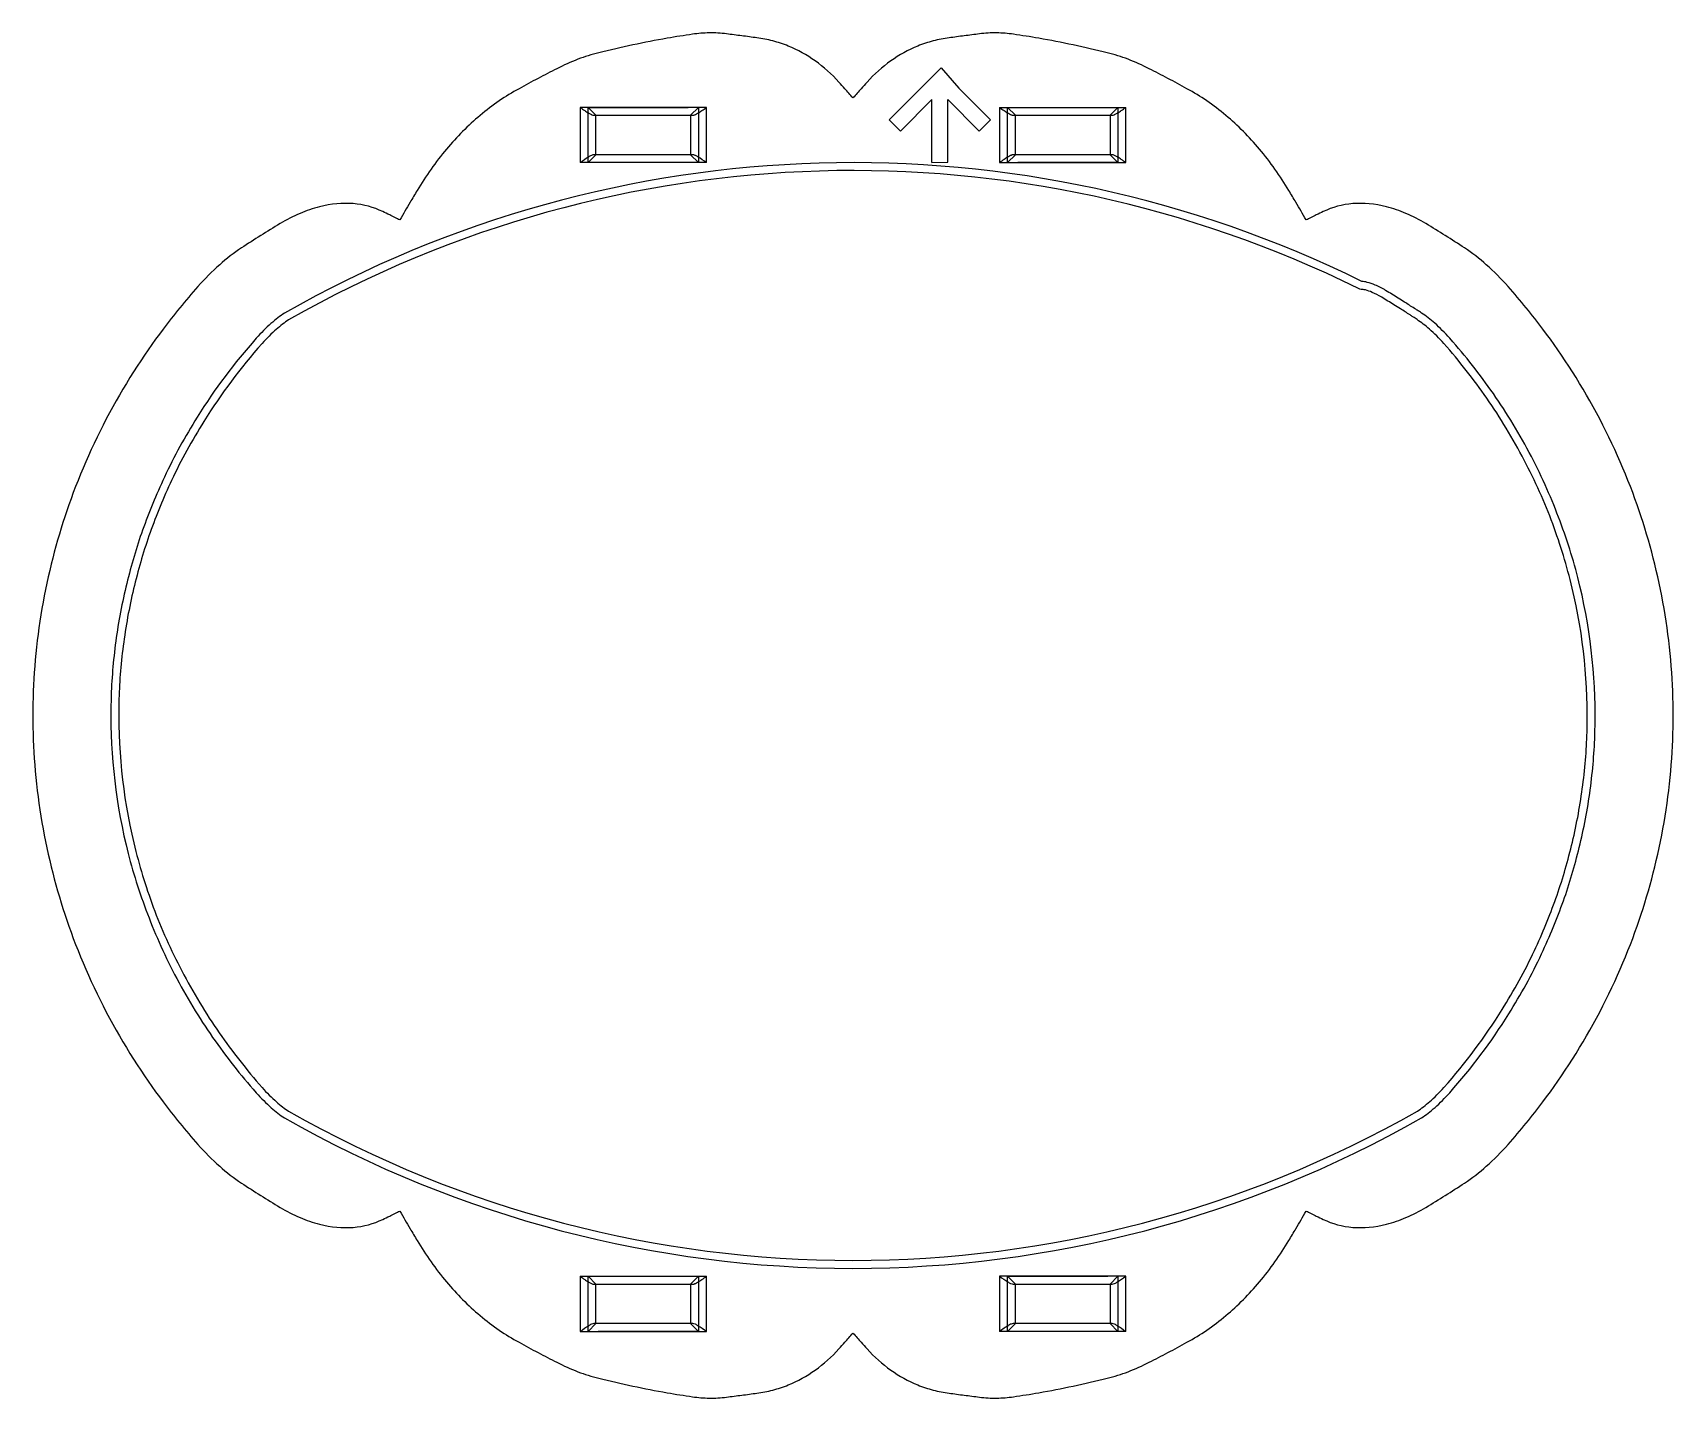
# Model space of a CAD drawing. Header units: millimetres. Extents: x 73 to 177, y -83 to 3.
import ezdxf

# ---------------------------------------------------------------- set-up
doc = ezdxf.new("R2010")
doc.units = ezdxf.units.MM
doc.linetypes.add('HIDDEN', pattern=[9.525, 6.35, -3.175])
doc.layers.get('0').update_dxf_attribs({"color": 253, "lineweight": 70, "true_color": 0x8faf8f})
doc.layers.add('Hidden', color=38, linetype='HIDDEN', lineweight=70, true_color=0x482605)

msp = doc.modelspace()

# ---------------------------------------------------------------- linework, layer by layer
at = {"color": 38, "lineweight": -3, "true_color": 0x482605}
for p, q in [((127.29, -2.29), (130.59, 1)), ((130.59, 1), (131.71, -0.29)), ((130, -1), (128, -3)), ((130, -5), (130, -1)), ((131, -1), (133, -3)), ((131, -4.97), (131, -1)), ((131.71, -0.29), (133.71, -2.29)), ((115.72, -1.5), (107.72, -1.5)), ((107.72, -1.5), (107.72, -5)), ((108.59, -2), (114.86, -2)), ((108.72, -4.5), (108.72, -2)), ((114.72, -2), (114.72, -4.5)), ((115.72, -5), (115.72, -1.5)), ((134.28, -1.5), (142.28, -1.5)), ((134.28, -1.5), (134.28, -5)), ((135.14, -2), (141.41, -2)), ((135.28, -4.5), (135.28, -2)), ((141.28, -2), (141.28, -4.5)), ((142.28, -5), (142.28, -1.5)), ((127.29, -2.29), (128, -3)), ((133, -3), (133.71, -2.29)), ((115.72, -5), (107.72, -5)), ((114.86, -4.5), (108.59, -4.5)), ((130, -5), (131, -4.97)), ((134.28, -5), (142.28, -5)), ((141.41, -4.5), (135.14, -4.5)), ((157.09, -13.01), (157.01, -12.97)), ((157.19, -13.02), (157.09, -13.01)), ((107.72, -75.5), (115.72, -75.5)), ((107.72, -75.5), (107.72, -79)), ((115.72, -79), (115.72, -75.5)), ((142.28, -75.5), (134.28, -75.5)), ((134.28, -75.5), (134.28, -79)), ((142.28, -79), (142.28, -75.5)), ((108.59, -76), (114.86, -76)), ((108.72, -78.5), (108.72, -76)), ((114.72, -76), (114.72, -78.5)), ((135.14, -76), (141.41, -76)), ((135.28, -78.5), (135.28, -76)), ((141.28, -76), (141.28, -78.5)), ((114.86, -78.5), (108.59, -78.5)), ((141.41, -78.5), (135.14, -78.5)), ((107.72, -79), (115.72, -79)), ((142.28, -79), (134.28, -79))]:
    msp.add_line(p, q, dxfattribs=at)
for centre, radius, start, end in [((125, -77.82), 72.82, 63.731, 119.629), ((125, -77.82), 72.32, 63.731, 119.6153), ((125, -2.18), 72.32, 240.3847, 299.6153), ((125, -2.18), 72.82, 240.371, 299.629)]:
    msp.add_arc(centre, radius, start, end, dxfattribs=at)
for points, knots in [([(114.84, 3.13), (114.3, 3.05), (113.77, 2.97), (111.78, 2.62), (110.32, 2.31), (108.9, 1.96)], [0.009647133, 0.009647133, 0.009647133, 0.009647133, 0.011132677, 0.011132677, 0.015211279, 0.015211279, 0.015211279, 0.015211279]), ([(116.99, 3.15), (116.63, 3.2), (116.27, 3.22), (115.55, 3.21), (115.19, 3.18), (114.84, 3.13)], [-0.002157646, -0.002157646, -0.002157646, -0.002157646, -0.001079405, -0.001079405, 0, 0, 0, 0]), ([(118.92, 2.9), (118.6, 2.94), (118.28, 2.99), (117.63, 3.07), (117.31, 3.11), (116.99, 3.15)], [-0.00196119, -0.00196119, -0.00196119, -0.00196119, -0.000981137, -0.000981137, -0.000007094, -0.000007094, -0.000007094, -0.000007094]), ([(133.01, 3.15), (132.69, 3.11), (132.37, 3.07), (131.72, 2.99), (131.4, 2.94), (131.08, 2.9)], [-0.001955404, -0.001955404, -0.001955404, -0.001955404, -0.000981359, -0.000981359, -0.000001308, -0.000001308, -0.000001308, -0.000001308]), ([(135.16, 3.13), (134.81, 3.18), (134.45, 3.21), (133.73, 3.22), (133.37, 3.2), (133.01, 3.15)], [-0.002157642, -0.002157642, -0.002157642, -0.002157642, -0.001078237, -0.001078237, 0, 0, 0, 0]), ([(141.1, 1.96), (139.68, 2.31), (138.22, 2.62), (136.23, 2.97), (135.7, 3.05), (135.16, 3.13)], [0.270356273, 0.270356273, 0.270356273, 0.270356273, 0.274434875, 0.274434875, 0.275920419, 0.275920419, 0.275920419, 0.275920419]), ([(120.9, 2.38), (120.58, 2.51), (120.25, 2.62), (119.59, 2.79), (119.26, 2.86), (118.92, 2.9)], [-0.002044307, -0.002044307, -0.002044307, -0.002044307, -0.001017915, -0.001017915, 0, 0, 0, 0]), ([(124.11, 0.1), (123.66, 0.6), (123.15, 1.05), (122.07, 1.82), (121.5, 2.14), (120.9, 2.38)], [-0.003980538, -0.003980538, -0.003980538, -0.003980538, -0.001958214, -0.001958214, 0, 0, 0, 0]), ([(129.1, 2.38), (128.5, 2.14), (127.93, 1.82), (126.85, 1.05), (126.34, 0.6), (125.89, 0.1)], [-0.003983934, -0.003983934, -0.003983934, -0.003983934, -0.002023589, -0.002023589, 0, 0, 0, 0]), ([(131.08, 2.9), (130.74, 2.86), (130.41, 2.79), (129.75, 2.62), (129.42, 2.51), (129.1, 2.38)], [-0.002044447, -0.002044447, -0.002044447, -0.002044447, -0.001026453, -0.001026453, 0, 0, 0, 0]), ([(108.9, 1.96), (108.45, 1.85), (108.01, 1.71), (107.12, 1.37), (106.68, 1.17), (106.25, 0.95)], [-0.002844853, -0.002844853, -0.002844853, -0.002844853, -0.00145614, -0.00145614, 0, 0, 0, 0]), ([(143.75, 0.95), (143.32, 1.17), (142.88, 1.37), (141.99, 1.71), (141.55, 1.85), (141.1, 1.96)], [-0.002843863, -0.002843863, -0.002843863, -0.002843863, -0.001387594, -0.001387594, 0, 0, 0, 0]), ([(106.25, 0.95), (105.85, 0.75), (105.45, 0.54), (104.65, 0.12), (104.25, -0.1), (103.85, -0.32)], [-0.002718576, -0.002718576, -0.002718576, -0.002718576, -0.001371468, -0.001371468, -0.00000214, -0.00000214, -0.00000214, -0.00000214]), ([(125, -0.9), (124.83, -0.7), (124.65, -0.51), (124.36, -0.18), (124.23, -0.04), (124.11, 0.1)], [-0.001553942, -0.001553942, -0.001553942, -0.001553942, -0.000776027, -0.000776027, -0.000217337, -0.000217337, -0.000217337, -0.000217337]), ([(125.89, 0.1), (125.77, -0.04), (125.64, -0.18), (125.35, -0.51), (125.17, -0.7), (125, -0.9)], [-0.001336608, -0.001336608, -0.001336608, -0.001336608, -0.000777903, -0.000777903, 0, 0, 0, 0]), ([(146.15, -0.32), (145.75, -0.1), (145.35, 0.12), (144.55, 0.54), (144.15, 0.75), (143.75, 0.95)], [-0.002728198, -0.002728198, -0.002728198, -0.002728198, -0.001358298, -0.001358298, -0.000011756, -0.000011756, -0.000011756, -0.000011756]), ([(103.85, -0.32), (103.42, -0.55), (103, -0.81), (102.18, -1.37), (101.78, -1.68), (101.39, -2.01)], [-0.00298586, -0.00298586, -0.00298586, -0.00298586, -0.001526382, -0.001526382, 0, 0, 0, 0]), ([(148.61, -2.01), (148.22, -1.68), (147.82, -1.37), (147, -0.81), (146.58, -0.55), (146.15, -0.32)], [-0.002985071, -0.002985071, -0.002985071, -0.002985071, -0.001458313, -0.001458313, 0, 0, 0, 0]), ([(101.39, -2.01), (100.62, -2.65), (99.91, -3.37), (98.57, -4.96), (97.95, -5.84), (97.4, -6.76)], [-0.006240434, -0.006240434, -0.006240434, -0.006240434, -0.00322103, -0.00322103, 0, 0, 0, 0]), ([(107.72, -1.5), (107.73, -1.5), (107.73, -1.5), (107.82, -1.57), (107.92, -1.64), (108.09, -1.76), (108.17, -1.81), (108.24, -1.85)], [0, 0, 0, 0, 0.0000072618, 0.0000072618, 0.0003361623, 0.0003361623, 0.0006163962, 0.0006163962, 0.0006163962, 0.0006163962]), ([(108.24, -1.85), (108.26, -1.86), (108.27, -1.87), (108.33, -1.9), (108.38, -1.93), (108.43, -1.96)], [0.0006163962, 0.0006163962, 0.0006163962, 0.0006163962, 0.0006650627, 0.0006650627, 0.0008642652, 0.0008642652, 0.0008642652, 0.0008642652]), ([(108.43, -1.96), (108.44, -1.96), (108.44, -1.96), (108.5, -1.99), (108.55, -2), (108.59, -2)], [0.0008642652, 0.0008642652, 0.0008642652, 0.0008642652, 0.0008917661, 0.0008917661, 0.0011184694, 0.0011184694, 0.0011184694, 0.0011184694]), ([(114.86, -2), (114.89, -2), (114.94, -1.99), (115, -1.96), (115.01, -1.96), (115.02, -1.96)], [0.0026724249, 0.0026724249, 0.0026724249, 0.0026724249, 0.0028991283, 0.0028991283, 0.0029266291, 0.0029266291, 0.0029266291, 0.0029266291]), ([(115.02, -1.96), (115.06, -1.93), (115.12, -1.9), (115.18, -1.87), (115.19, -1.86), (115.2, -1.85)], [0.0029266291, 0.0029266291, 0.0029266291, 0.0029266291, 0.0031258316, 0.0031258316, 0.0031744982, 0.0031744982, 0.0031744982, 0.0031744982]), ([(115.2, -1.85), (115.27, -1.81), (115.35, -1.76), (115.53, -1.64), (115.63, -1.57), (115.72, -1.5), (115.72, -1.5), (115.72, -1.5)], [0.0031744982, 0.0031744982, 0.0031744982, 0.0031744982, 0.0034547321, 0.0034547321, 0.0037836325, 0.0037836325, 0.0037908943, 0.0037908943, 0.0037908943, 0.0037908943]), ([(134.28, -1.5), (134.28, -1.5), (134.28, -1.5), (134.37, -1.57), (134.47, -1.64), (134.65, -1.76), (134.73, -1.81), (134.8, -1.85)], [0, 0, 0, 0, 0.0000072618, 0.0000072618, 0.0003361623, 0.0003361623, 0.0006163962, 0.0006163962, 0.0006163962, 0.0006163962]), ([(134.8, -1.85), (134.81, -1.86), (134.82, -1.87), (134.88, -1.9), (134.94, -1.93), (134.98, -1.96)], [0.0006163962, 0.0006163962, 0.0006163962, 0.0006163962, 0.0006650627, 0.0006650627, 0.0008642652, 0.0008642652, 0.0008642652, 0.0008642652]), ([(134.98, -1.96), (134.99, -1.96), (135, -1.96), (135.06, -1.99), (135.11, -2), (135.14, -2)], [0.0008642652, 0.0008642652, 0.0008642652, 0.0008642652, 0.0008917661, 0.0008917661, 0.0011184694, 0.0011184694, 0.0011184694, 0.0011184694]), ([(141.41, -2), (141.45, -2), (141.5, -1.99), (141.56, -1.96), (141.56, -1.96), (141.57, -1.96)], [0.0026724249, 0.0026724249, 0.0026724249, 0.0026724249, 0.0028991283, 0.0028991283, 0.0029266291, 0.0029266291, 0.0029266291, 0.0029266291]), ([(141.57, -1.96), (141.62, -1.93), (141.67, -1.9), (141.73, -1.87), (141.74, -1.86), (141.76, -1.85)], [0.0029266291, 0.0029266291, 0.0029266291, 0.0029266291, 0.0031258316, 0.0031258316, 0.0031744982, 0.0031744982, 0.0031744982, 0.0031744982]), ([(141.76, -1.85), (141.83, -1.81), (141.91, -1.76), (142.08, -1.64), (142.18, -1.57), (142.27, -1.5), (142.27, -1.5), (142.28, -1.5)], [0.0031744982, 0.0031744982, 0.0031744982, 0.0031744982, 0.0034547321, 0.0034547321, 0.0037836325, 0.0037836325, 0.0037908943, 0.0037908943, 0.0037908943, 0.0037908943]), ([(152.6, -6.76), (152.05, -5.84), (151.43, -4.96), (150.09, -3.37), (149.38, -2.65), (148.61, -2.01)], [-0.006232948, -0.006232948, -0.006232948, -0.006232948, -0.003004276, -0.003004276, 0, 0, 0, 0]), ([(108.24, -4.65), (108.09, -4.74), (107.9, -4.88), (107.73, -5), (107.73, -5), (107.72, -5)], [0.0031736222, 0.0031736222, 0.0031736222, 0.0031736222, 0.0037836325, 0.0037836325, 0.0037908943, 0.0037908943, 0.0037908943, 0.0037908943]), ([(108.59, -4.5), (108.55, -4.5), (108.49, -4.52), (108.43, -4.54), (108.43, -4.54), (108.43, -4.54)], [0.0026720018, 0.0026720018, 0.0026720018, 0.0026720018, 0.002922812, 0.002922812, 0.0029277459, 0.0029277459, 0.0029277459, 0.0029277459]), ([(115.02, -4.54), (115.01, -4.54), (115.01, -4.54), (114.95, -4.52), (114.9, -4.5), (114.86, -4.5)], [0.0008631484, 0.0008631484, 0.0008631484, 0.0008631484, 0.0008680824, 0.0008680824, 0.0011188926, 0.0011188926, 0.0011188926, 0.0011188926]), ([(115.72, -5), (115.72, -5), (115.72, -5), (115.55, -4.88), (115.36, -4.74), (115.2, -4.65)], [0, 0, 0, 0, 0.0000072618, 0.0000072618, 0.0006172722, 0.0006172722, 0.0006172722, 0.0006172722]), ([(134.8, -4.65), (134.73, -4.69), (134.65, -4.74), (134.47, -4.86), (134.37, -4.93), (134.28, -5), (134.28, -5), (134.28, -5)], [0.003174075, 0.003174075, 0.003174075, 0.003174075, 0.0034543089, 0.0034543089, 0.0037832094, 0.0037832094, 0.0037904712, 0.0037904712, 0.0037904712, 0.0037904712]), ([(134.98, -4.54), (134.94, -4.57), (134.88, -4.6), (134.82, -4.63), (134.81, -4.64), (134.8, -4.65)], [0.002926206, 0.002926206, 0.002926206, 0.002926206, 0.0031254085, 0.0031254085, 0.003174075, 0.003174075, 0.003174075, 0.003174075]), ([(135.14, -4.5), (135.11, -4.5), (135.06, -4.51), (135, -4.54), (134.99, -4.54), (134.98, -4.54)], [0.0026720018, 0.0026720018, 0.0026720018, 0.0026720018, 0.0028987051, 0.0028987051, 0.002926206, 0.002926206, 0.002926206, 0.002926206]), ([(141.57, -4.54), (141.56, -4.54), (141.56, -4.54), (141.5, -4.51), (141.45, -4.5), (141.41, -4.5)], [0.0008642652, 0.0008642652, 0.0008642652, 0.0008642652, 0.0008917661, 0.0008917661, 0.0011184694, 0.0011184694, 0.0011184694, 0.0011184694]), ([(141.76, -4.65), (141.74, -4.64), (141.73, -4.63), (141.67, -4.6), (141.62, -4.57), (141.57, -4.54)], [0.0006163962, 0.0006163962, 0.0006163962, 0.0006163962, 0.0006650627, 0.0006650627, 0.0008642652, 0.0008642652, 0.0008642652, 0.0008642652]), ([(142.28, -5), (142.27, -5), (142.27, -5), (142.18, -4.93), (142.08, -4.86), (141.91, -4.74), (141.83, -4.69), (141.76, -4.65)], [0, 0, 0, 0, 0.0000072618, 0.0000072618, 0.0003361623, 0.0003361623, 0.0006163962, 0.0006163962, 0.0006163962, 0.0006163962]), ([(97.4, -6.76), (97.25, -7.01), (97.1, -7.26), (96.73, -7.88), (96.52, -8.25), (96.31, -8.63)], [-0.002160483, -0.002160483, -0.002160483, -0.002160483, -0.00128745, -0.00128745, 0, 0, 0, 0]), ([(153.69, -8.63), (153.48, -8.25), (153.27, -7.88), (152.9, -7.26), (152.75, -7.01), (152.6, -6.76)], [-0.0025456, -0.0025456, -0.0025456, -0.0025456, -0.001257651, -0.001257651, -0.000385119, -0.000385119, -0.000385119, -0.000385119]), ([(91.22, -7.79), (90.8, -7.9), (90.38, -8.04), (89.55, -8.4), (89.13, -8.61), (88.72, -8.86)], [-0.00272223, -0.00272223, -0.00272223, -0.00272223, -0.001420128, -0.001420128, 0, 0, 0, 0]), ([(95.22, -8.1), (94.64, -7.82), (94.01, -7.65), (92.67, -7.54), (91.95, -7.61), (91.22, -7.79)], [-0.004507545, -0.004507545, -0.004507545, -0.004507545, -0.002275001, -0.002275001, 0, 0, 0, 0]), ([(96.31, -8.63), (96.09, -8.52), (95.88, -8.42), (95.51, -8.24), (95.36, -8.17), (95.22, -8.1)], [-0.001435152, -0.001435152, -0.001435152, -0.001435152, -0.000717575, -0.000717575, -0.000223824, -0.000223824, -0.000223824, -0.000223824]), ([(154.78, -8.1), (154.64, -8.17), (154.49, -8.24), (154.12, -8.42), (153.91, -8.52), (153.69, -8.63)], [-0.001211329, -0.001211329, -0.001211329, -0.001211329, -0.000717589, -0.000717589, 0, 0, 0, 0]), ([(158.78, -7.79), (158.05, -7.61), (157.33, -7.54), (155.99, -7.65), (155.36, -7.82), (154.78, -8.1)], [-0.003891833, -0.003891833, -0.003891833, -0.003891833, -0.001926827, -0.001926827, 0, 0, 0, 0]), ([(161.28, -8.86), (160.87, -8.61), (160.45, -8.4), (159.62, -8.04), (159.2, -7.9), (158.78, -7.79)], [-0.002720225, -0.002720225, -0.002720225, -0.002720225, -0.001300675, -0.001300675, 0, 0, 0, 0]), ([(88.72, -8.86), (88.31, -9.11), (87.9, -9.36), (87.08, -9.87), (86.68, -10.14), (86.27, -10.4)], [-0.002916157, -0.002916157, -0.002916157, -0.002916157, -0.001470346, -0.001470346, -0.000018577, -0.000018577, -0.000018577, -0.000018577]), ([(163.73, -10.4), (163.32, -10.14), (162.92, -9.87), (162.1, -9.36), (161.69, -9.11), (161.28, -8.86)], [-0.002900276, -0.002900276, -0.002900276, -0.002900276, -0.001447749, -0.001447749, -0.000002686, -0.000002686, -0.000002686, -0.000002686]), ([(86.27, -10.4), (85.79, -10.72), (85.33, -11.08), (84.41, -11.89), (83.95, -12.36), (83.52, -12.84)], [-0.003686587, -0.003686587, -0.003686587, -0.003686587, -0.001946154, -0.001946154, 0, 0, 0, 0]), ([(166.48, -12.84), (166.05, -12.36), (165.59, -11.89), (164.67, -11.08), (164.21, -10.72), (163.73, -10.4)], [-0.003683194, -0.003683194, -0.003683194, -0.003683194, -0.001736783, -0.001736783, 0, 0, 0, 0]), ([(83.52, -12.84), (82.72, -13.73), (81.99, -14.64), (80.04, -17.23), (78.79, -19.18), (76.64, -23.27), (75.75, -25.41), (74.46, -29.33), (73.92, -31.46), (73.22, -35.8), (73.06, -37.99), (73.06, -42.01), (73.22, -44.2), (73.92, -48.54), (74.46, -50.67), (75.75, -54.59), (76.64, -56.73), (78.79, -60.82), (80.04, -62.77), (81.99, -65.36), (82.72, -66.27), (83.52, -67.16)], [0.04330745, 0.04330745, 0.04330745, 0.04330745, 0.04666824, 0.04666824, 0.05301013, 0.05301013, 0.05935202, 0.05935202, 0.06537195, 0.06537195, 0.07139189, 0.07139189, 0.07741182, 0.07741182, 0.08343176, 0.08343176, 0.08977365, 0.08977365, 0.09611553, 0.09611553, 0.09947633, 0.09947633, 0.09947633, 0.09947633]), ([(158.48, -13.52), (158.27, -13.39), (157.88, -13.2), (157.59, -13.1), (157.45, -13.06)], [-0.002720225, -0.002720225, -0.002720225, -0.002720225, -0.001299123, -0.000051319, -0.000051319, -0.000051319, -0.000051319]), ([(158.73, -13.09), (158.51, -12.95), (158.28, -12.84), (157.89, -12.67), (157.72, -12.62), (157.57, -12.58)], [-0.002720225, -0.002720225, -0.002720225, -0.002720225, -0.001299123, -0.001299123, -0.000038456, -0.000038456, -0.000038456, -0.000038456]), ([(161, -14.52), (160.91, -14.46), (160.82, -14.4), (160.67, -14.3), (160.61, -14.27), (160.34, -14.09), (160.13, -13.96), (159.79, -13.74), (159.66, -13.66), (159.39, -13.49), (159.26, -13.41), (159, -13.25), (158.87, -13.17), (158.73, -13.09)], [-0.002900278, -0.002900278, -0.002900278, -0.002900278, -0.002548926, -0.002548926, -0.002316836, -0.002316836, -0.00151305, -0.00151305, -0.000997384, -0.000997384, -0.000507999, -0.000507999, -0.000002686, -0.000002686, -0.000002686, -0.000002686]), ([(166.48, -67.16), (167.28, -66.27), (168.01, -65.36), (169.96, -62.77), (171.21, -60.82), (173.36, -56.73), (174.25, -54.59), (175.54, -50.67), (176.08, -48.54), (176.78, -44.2), (176.94, -42.01), (176.94, -37.99), (176.78, -35.8), (176.08, -31.46), (175.54, -29.33), (174.25, -25.41), (173.36, -23.27), (171.21, -19.18), (169.96, -17.23), (168.01, -14.64), (167.28, -13.73), (166.48, -12.84)], [0.18609123, 0.18609123, 0.18609123, 0.18609123, 0.18945202, 0.18945202, 0.19579391, 0.19579391, 0.20213579, 0.20213579, 0.20815573, 0.20815573, 0.21417566, 0.21417566, 0.2201956, 0.2201956, 0.22621554, 0.22621554, 0.23255742, 0.23255742, 0.23889931, 0.23889931, 0.2422601, 0.2422601, 0.2422601, 0.2422601]), ([(89, -14.52), (88.72, -14.71), (88.43, -14.93), (87.83, -15.46), (87.52, -15.77), (87.21, -16.12)], [-0.003686579, -0.003686579, -0.003686579, -0.003686579, -0.001933052, -0.001933052, 0, 0, 0, 0]), ([(160.72, -14.94), (160.64, -14.88), (160.55, -14.82), (160.4, -14.72), (160.34, -14.68), (160.07, -14.51), (159.87, -14.38), (159.53, -14.16), (159.39, -14.08), (159.13, -13.92), (159, -13.84), (158.74, -13.68), (158.61, -13.6), (158.48, -13.52)], [-0.002900278, -0.002900278, -0.002900278, -0.002900278, -0.002548926, -0.002548926, -0.002316836, -0.002316836, -0.00151305, -0.00151305, -0.000997384, -0.000997384, -0.000507999, -0.000507999, -0.000002686, -0.000002686, -0.000002686, -0.000002686]), ([(162.79, -16.12), (162.48, -15.77), (162.16, -15.45), (161.56, -14.92), (161.27, -14.7), (161, -14.52)], [-0.003683199, -0.003683199, -0.003683199, -0.003683199, -0.001729134, -0.001729134, 0, 0, 0, 0]), ([(89.26, -14.95), (89.01, -15.12), (88.74, -15.32), (88.18, -15.82), (87.88, -16.12), (87.58, -16.45)], [-0.00365485, -0.00365485, -0.00365485, -0.00365485, -0.001933052, -0.001933052, 0, 0, 0, 0]), ([(162.42, -16.45), (162.12, -16.12), (161.81, -15.81), (161.24, -15.31), (160.98, -15.11), (160.72, -14.94)], [-0.003683199, -0.003683199, -0.003683199, -0.003683199, -0.001729134, -0.001729134, 0, 0, 0, 0]), ([(87.21, -16.12), (85.79, -17.72), (84.61, -19.29), (82.71, -22.32), (82.01, -23.6), (80.87, -26.03), (80.41, -27.15), (79.62, -29.37), (79.3, -30.47), (78.72, -32.83), (78.48, -34.06), (78.15, -36.53), (78.05, -37.76), (77.92, -41.95), (78.24, -45.13), (79.31, -49.64), (79.72, -50.95), (80.73, -53.66), (81.34, -55.05), (82.77, -57.79), (83.59, -59.14), (85.31, -61.61), (86.19, -62.73), (87.21, -63.88)], [-0.2422601, -0.2422601, -0.2422601, -0.2422601, -0.23544926, -0.23544926, -0.23095027, -0.23095027, -0.22705499, -0.22705499, -0.2231597, -0.2231597, -0.21926442, -0.21926442, -0.21536913, -0.21536913, -0.20537312, -0.20537312, -0.20062983, -0.20062983, -0.19588654, -0.19588654, -0.19098888, -0.19098888, -0.18609123, -0.18609123, -0.18609123, -0.18609123]), ([(87.58, -16.45), (86.18, -18.03), (85.02, -19.59), (83.15, -22.57), (82.45, -23.84), (81.33, -26.22), (80.88, -27.33), (80.1, -29.52), (79.78, -30.61), (79.21, -32.93), (78.98, -34.15), (78.65, -36.58), (78.55, -37.79), (78.43, -41.92), (78.73, -45.06), (79.8, -49.5), (80.19, -50.79), (81.19, -53.47), (81.8, -54.84), (83.21, -57.54), (84.02, -58.87), (85.71, -61.3), (86.58, -62.41), (87.58, -63.55)], [-0.2422601, -0.2422601, -0.2422601, -0.2422601, -0.23544926, -0.23544926, -0.23095027, -0.23095027, -0.22705499, -0.22705499, -0.2231597, -0.2231597, -0.21926442, -0.21926442, -0.21536913, -0.21536913, -0.20537312, -0.20537312, -0.20062983, -0.20062983, -0.19588654, -0.19588654, -0.19098888, -0.19098888, -0.18609123, -0.18609123, -0.18609123, -0.18609123]), ([(162.42, -63.55), (163.82, -61.97), (164.98, -60.41), (166.85, -57.43), (167.55, -56.16), (168.67, -53.78), (169.12, -52.67), (169.9, -50.48), (170.22, -49.39), (170.79, -47.07), (171.02, -45.85), (171.35, -43.42), (171.45, -42.21), (171.57, -38.08), (171.27, -34.94), (170.2, -30.5), (169.81, -29.21), (168.81, -26.53), (168.2, -25.16), (166.79, -22.46), (165.98, -21.13), (164.29, -18.7), (163.42, -17.59), (162.42, -16.45)], [-0.09947633, -0.09947633, -0.09947633, -0.09947633, -0.09266548, -0.09266548, -0.0881665, -0.0881665, -0.08427121, -0.08427121, -0.08037593, -0.08037593, -0.07648064, -0.07648064, -0.07258536, -0.07258536, -0.06258935, -0.06258935, -0.05784606, -0.05784606, -0.05310277, -0.05310277, -0.04820511, -0.04820511, -0.04330745, -0.04330745, -0.04330745, -0.04330745]), ([(162.79, -63.88), (164.21, -62.28), (165.39, -60.71), (167.29, -57.68), (167.99, -56.4), (169.13, -53.97), (169.59, -52.85), (170.38, -50.63), (170.7, -49.53), (171.28, -47.17), (171.52, -45.94), (171.85, -43.47), (171.95, -42.24), (172.08, -38.05), (171.76, -34.87), (170.69, -30.36), (170.28, -29.05), (169.27, -26.34), (168.66, -24.95), (167.23, -22.21), (166.41, -20.86), (164.69, -18.39), (163.81, -17.27), (162.79, -16.12)], [-0.09947633, -0.09947633, -0.09947633, -0.09947633, -0.09266548, -0.09266548, -0.0881665, -0.0881665, -0.08427121, -0.08427121, -0.08037593, -0.08037593, -0.07648064, -0.07648064, -0.07258536, -0.07258536, -0.06258935, -0.06258935, -0.05784606, -0.05784606, -0.05310277, -0.05310277, -0.04820511, -0.04820511, -0.04330745, -0.04330745, -0.04330745, -0.04330745]), ([(87.21, -63.88), (87.52, -64.23), (87.84, -64.55), (88.44, -65.08), (88.73, -65.3), (89, -65.48)], [-0.003683202, -0.003683202, -0.003683202, -0.003683202, -0.001724645, -0.001724645, 0, 0, 0, 0]), ([(87.58, -63.55), (87.88, -63.89), (88.19, -64.19), (88.75, -64.69), (89.01, -64.89), (89.26, -65.05)], [-0.003683202, -0.003683202, -0.003683202, -0.003683202, -0.001724645, -0.001724645, -0.000031699, -0.000031699, -0.000031699, -0.000031699]), ([(160.74, -65.05), (160.99, -64.88), (161.26, -64.68), (161.82, -64.18), (162.12, -63.88), (162.42, -63.55)], [-0.003654842, -0.003654842, -0.003654842, -0.003654842, -0.001925378, -0.001925378, 0, 0, 0, 0]), ([(161, -65.48), (161.28, -65.29), (161.57, -65.07), (162.17, -64.54), (162.48, -64.22), (162.79, -63.88)], [-0.003686574, -0.003686574, -0.003686574, -0.003686574, -0.001925378, -0.001925378, 0, 0, 0, 0]), ([(83.52, -67.16), (83.95, -67.64), (84.41, -68.11), (85.33, -68.92), (85.79, -69.28), (86.27, -69.6)], [-0.003683194, -0.003683194, -0.003683194, -0.003683194, -0.001736783, -0.001736783, 0, 0, 0, 0]), ([(163.73, -69.6), (164.21, -69.28), (164.67, -68.92), (165.59, -68.11), (166.05, -67.64), (166.48, -67.16)], [-0.003686587, -0.003686587, -0.003686587, -0.003686587, -0.001946154, -0.001946154, 0, 0, 0, 0]), ([(86.27, -69.6), (86.68, -69.86), (87.08, -70.13), (87.9, -70.64), (88.31, -70.89), (88.72, -71.14)], [-0.002900276, -0.002900276, -0.002900276, -0.002900276, -0.001447749, -0.001447749, -0.000002686, -0.000002686, -0.000002686, -0.000002686]), ([(161.28, -71.14), (161.69, -70.89), (162.1, -70.64), (162.92, -70.13), (163.32, -69.86), (163.73, -69.6)], [-0.002916157, -0.002916157, -0.002916157, -0.002916157, -0.001470346, -0.001470346, -0.000018577, -0.000018577, -0.000018577, -0.000018577]), ([(88.72, -71.14), (89.13, -71.39), (89.55, -71.6), (90.38, -71.96), (90.8, -72.1), (91.22, -72.21)], [-0.002720225, -0.002720225, -0.002720225, -0.002720225, -0.001300675, -0.001300675, 0, 0, 0, 0]), ([(95.22, -71.9), (95.36, -71.83), (95.51, -71.76), (95.88, -71.58), (96.09, -71.48), (96.31, -71.37)], [-0.001211329, -0.001211329, -0.001211329, -0.001211329, -0.000717578, -0.000717578, 0, 0, 0, 0]), ([(96.31, -71.37), (96.52, -71.75), (96.73, -72.12), (97.1, -72.74), (97.25, -72.99), (97.4, -73.24)], [-0.002545638, -0.002545638, -0.002545638, -0.002545638, -0.00125767, -0.00125767, -0.000385158, -0.000385158, -0.000385158, -0.000385158]), ([(152.6, -73.24), (152.75, -72.99), (152.9, -72.74), (153.27, -72.12), (153.48, -71.75), (153.69, -71.37)], [-0.002160483, -0.002160483, -0.002160483, -0.002160483, -0.00128743, -0.00128743, 0, 0, 0, 0]), ([(153.69, -71.37), (153.91, -71.48), (154.12, -71.58), (154.49, -71.76), (154.64, -71.83), (154.78, -71.9)], [-0.001435175, -0.001435175, -0.001435175, -0.001435175, -0.000717586, -0.000717586, -0.000223846, -0.000223846, -0.000223846, -0.000223846]), ([(158.78, -72.21), (159.2, -72.1), (159.62, -71.96), (160.45, -71.6), (160.87, -71.39), (161.28, -71.14)], [-0.00272223, -0.00272223, -0.00272223, -0.00272223, -0.001420128, -0.001420128, 0, 0, 0, 0]), ([(91.22, -72.21), (91.95, -72.39), (92.67, -72.46), (94.01, -72.35), (94.64, -72.18), (95.22, -71.9)], [-0.003891828, -0.003891828, -0.003891828, -0.003891828, -0.001926827, -0.001926827, 0, 0, 0, 0]), ([(154.78, -71.9), (155.36, -72.18), (155.99, -72.35), (157.33, -72.46), (158.05, -72.39), (158.78, -72.21)], [-0.004507676, -0.004507676, -0.004507676, -0.004507676, -0.002275045, -0.002275045, 0, 0, 0, 0]), ([(97.4, -73.24), (97.95, -74.16), (98.57, -75.04), (99.91, -76.63), (100.62, -77.35), (101.39, -77.99)], [-0.006232948, -0.006232948, -0.006232948, -0.006232948, -0.003004276, -0.003004276, 0, 0, 0, 0]), ([(148.61, -77.99), (149.38, -77.35), (150.09, -76.63), (151.43, -75.04), (152.05, -74.16), (152.6, -73.24)], [-0.006240434, -0.006240434, -0.006240434, -0.006240434, -0.00322103, -0.00322103, 0, 0, 0, 0]), ([(107.72, -75.5), (107.73, -75.5), (107.73, -75.5), (107.82, -75.57), (107.92, -75.64), (108.09, -75.76), (108.17, -75.81), (108.24, -75.85)], [0, 0, 0, 0, 0.0000072618, 0.0000072618, 0.0003361623, 0.0003361623, 0.0006163962, 0.0006163962, 0.0006163962, 0.0006163962]), ([(115.2, -75.85), (115.27, -75.81), (115.35, -75.76), (115.53, -75.64), (115.63, -75.57), (115.72, -75.5), (115.72, -75.5), (115.72, -75.5)], [0.0031744982, 0.0031744982, 0.0031744982, 0.0031744982, 0.0034547321, 0.0034547321, 0.0037836325, 0.0037836325, 0.0037908943, 0.0037908943, 0.0037908943, 0.0037908943]), ([(134.28, -75.5), (134.28, -75.5), (134.28, -75.5), (134.45, -75.62), (134.64, -75.76), (134.8, -75.85)], [0, 0, 0, 0, 0.0000072618, 0.0000072618, 0.0006172722, 0.0006172722, 0.0006172722, 0.0006172722]), ([(141.76, -75.85), (141.91, -75.76), (142.1, -75.62), (142.27, -75.5), (142.27, -75.5), (142.28, -75.5)], [0.0031736222, 0.0031736222, 0.0031736222, 0.0031736222, 0.0037836325, 0.0037836325, 0.0037908943, 0.0037908943, 0.0037908943, 0.0037908943]), ([(108.24, -75.85), (108.26, -75.86), (108.27, -75.87), (108.33, -75.9), (108.38, -75.93), (108.43, -75.96)], [0.0006163962, 0.0006163962, 0.0006163962, 0.0006163962, 0.0006650627, 0.0006650627, 0.0008642652, 0.0008642652, 0.0008642652, 0.0008642652]), ([(108.43, -75.96), (108.44, -75.96), (108.44, -75.96), (108.5, -75.99), (108.55, -76), (108.59, -76)], [0.0008642652, 0.0008642652, 0.0008642652, 0.0008642652, 0.0008917661, 0.0008917661, 0.0011184694, 0.0011184694, 0.0011184694, 0.0011184694]), ([(114.86, -76), (114.89, -76), (114.94, -75.99), (115, -75.96), (115.01, -75.96), (115.02, -75.96)], [0.0026724249, 0.0026724249, 0.0026724249, 0.0026724249, 0.0028991283, 0.0028991283, 0.0029266291, 0.0029266291, 0.0029266291, 0.0029266291]), ([(115.02, -75.96), (115.06, -75.93), (115.12, -75.9), (115.18, -75.87), (115.19, -75.86), (115.2, -75.85)], [0.0029266291, 0.0029266291, 0.0029266291, 0.0029266291, 0.0031258316, 0.0031258316, 0.0031744982, 0.0031744982, 0.0031744982, 0.0031744982]), ([(134.98, -75.96), (134.99, -75.96), (134.99, -75.96), (135.05, -75.98), (135.1, -76), (135.14, -76)], [0.0008631484, 0.0008631484, 0.0008631484, 0.0008631484, 0.0008680824, 0.0008680824, 0.0011188926, 0.0011188926, 0.0011188926, 0.0011188926]), ([(141.41, -76), (141.45, -76), (141.51, -75.98), (141.57, -75.96), (141.57, -75.96), (141.57, -75.96)], [0.0026720018, 0.0026720018, 0.0026720018, 0.0026720018, 0.002922812, 0.002922812, 0.0029277459, 0.0029277459, 0.0029277459, 0.0029277459]), ([(101.39, -77.99), (101.78, -78.32), (102.18, -78.63), (103, -79.19), (103.42, -79.45), (103.85, -79.68)], [-0.002985071, -0.002985071, -0.002985071, -0.002985071, -0.001458313, -0.001458313, 0, 0, 0, 0]), ([(108.24, -78.65), (108.09, -78.74), (107.9, -78.88), (107.73, -79), (107.73, -79), (107.72, -79)], [0.0031736222, 0.0031736222, 0.0031736222, 0.0031736222, 0.0037836325, 0.0037836325, 0.0037908943, 0.0037908943, 0.0037908943, 0.0037908943]), ([(108.59, -78.5), (108.55, -78.5), (108.49, -78.52), (108.43, -78.54), (108.43, -78.54), (108.43, -78.54)], [0.0026720018, 0.0026720018, 0.0026720018, 0.0026720018, 0.002922812, 0.002922812, 0.0029277459, 0.0029277459, 0.0029277459, 0.0029277459]), ([(115.02, -78.54), (115.01, -78.54), (115.01, -78.54), (114.95, -78.52), (114.9, -78.5), (114.86, -78.5)], [0.0008631484, 0.0008631484, 0.0008631484, 0.0008631484, 0.0008680824, 0.0008680824, 0.0011188926, 0.0011188926, 0.0011188926, 0.0011188926]), ([(115.72, -79), (115.72, -79), (115.72, -79), (115.55, -78.88), (115.36, -78.74), (115.2, -78.65)], [0, 0, 0, 0, 0.0000072618, 0.0000072618, 0.0006172722, 0.0006172722, 0.0006172722, 0.0006172722]), ([(134.8, -78.65), (134.73, -78.69), (134.65, -78.74), (134.47, -78.86), (134.37, -78.93), (134.28, -79), (134.28, -79), (134.28, -79)], [0.0031744982, 0.0031744982, 0.0031744982, 0.0031744982, 0.0034547321, 0.0034547321, 0.0037836325, 0.0037836325, 0.0037908943, 0.0037908943, 0.0037908943, 0.0037908943]), ([(134.98, -78.54), (134.94, -78.57), (134.88, -78.6), (134.82, -78.63), (134.81, -78.64), (134.8, -78.65)], [0.0029266291, 0.0029266291, 0.0029266291, 0.0029266291, 0.0031258316, 0.0031258316, 0.0031744982, 0.0031744982, 0.0031744982, 0.0031744982]), ([(135.14, -78.5), (135.11, -78.5), (135.06, -78.51), (135, -78.54), (134.99, -78.54), (134.98, -78.54)], [0.0026724249, 0.0026724249, 0.0026724249, 0.0026724249, 0.0028991283, 0.0028991283, 0.0029266291, 0.0029266291, 0.0029266291, 0.0029266291]), ([(141.57, -78.54), (141.57, -78.54), (141.57, -78.54), (141.51, -78.52), (141.45, -78.5), (141.41, -78.5)], [0.0008631484, 0.0008631484, 0.0008631484, 0.0008631484, 0.0008680824, 0.0008680824, 0.0011188926, 0.0011188926, 0.0011188926, 0.0011188926]), ([(142.28, -79), (142.27, -79), (142.27, -79), (142.1, -78.88), (141.91, -78.74), (141.76, -78.65)], [0, 0, 0, 0, 0.0000072618, 0.0000072618, 0.0006172722, 0.0006172722, 0.0006172722, 0.0006172722]), ([(146.15, -79.68), (146.58, -79.45), (147, -79.19), (147.82, -78.63), (148.22, -78.32), (148.61, -77.99)], [-0.00298586, -0.00298586, -0.00298586, -0.00298586, -0.001526382, -0.001526382, 0, 0, 0, 0]), ([(103.85, -79.68), (104.25, -79.9), (104.65, -80.12), (105.45, -80.54), (105.85, -80.75), (106.25, -80.95)], [-0.002728198, -0.002728198, -0.002728198, -0.002728198, -0.001358298, -0.001358298, -0.000011756, -0.000011756, -0.000011756, -0.000011756]), ([(124.11, -80.1), (124.23, -79.96), (124.36, -79.82), (124.65, -79.49), (124.83, -79.3), (125, -79.1)], [-0.001336608, -0.001336608, -0.001336608, -0.001336608, -0.000777891, -0.000777891, 0, 0, 0, 0]), ([(125, -79.1), (125.17, -79.3), (125.35, -79.49), (125.64, -79.82), (125.77, -79.96), (125.89, -80.1)], [-0.001553967, -0.001553967, -0.001553967, -0.001553967, -0.000776039, -0.000776039, -0.000217361, -0.000217361, -0.000217361, -0.000217361]), ([(143.75, -80.95), (144.15, -80.75), (144.55, -80.54), (145.35, -80.12), (145.75, -79.9), (146.15, -79.68)], [-0.002718576, -0.002718576, -0.002718576, -0.002718576, -0.001371468, -0.001371468, -0.00000214, -0.00000214, -0.00000214, -0.00000214]), ([(106.25, -80.95), (106.68, -81.17), (107.12, -81.37), (108.01, -81.71), (108.45, -81.85), (108.9, -81.96)], [-0.002843863, -0.002843863, -0.002843863, -0.002843863, -0.001387594, -0.001387594, 0, 0, 0, 0]), ([(120.9, -82.38), (121.5, -82.14), (122.07, -81.82), (123.15, -81.05), (123.66, -80.6), (124.11, -80.1)], [-0.003983932, -0.003983932, -0.003983932, -0.003983932, -0.002023589, -0.002023589, 0, 0, 0, 0]), ([(125.89, -80.1), (126.34, -80.6), (126.85, -81.05), (127.93, -81.82), (128.5, -82.14), (129.1, -82.38)], [-0.003980538, -0.003980538, -0.003980538, -0.003980538, -0.001958214, -0.001958214, 0, 0, 0, 0]), ([(141.1, -81.96), (141.55, -81.85), (141.99, -81.71), (142.88, -81.37), (143.32, -81.17), (143.75, -80.95)], [-0.002844853, -0.002844853, -0.002844853, -0.002844853, -0.00145614, -0.00145614, 0, 0, 0, 0]), ([(108.9, -81.96), (110.32, -82.31), (111.78, -82.62), (113.77, -82.97), (114.3, -83.05), (114.84, -83.13)], [0.127572497, 0.127572497, 0.127572497, 0.127572497, 0.131651099, 0.131651099, 0.133136643, 0.133136643, 0.133136643, 0.133136643]), ([(135.16, -83.13), (135.7, -83.05), (136.23, -82.97), (138.22, -82.62), (139.68, -82.31), (141.1, -81.96)], [0.152430909, 0.152430909, 0.152430909, 0.152430909, 0.153916453, 0.153916453, 0.157995055, 0.157995055, 0.157995055, 0.157995055]), ([(116.99, -83.15), (117.31, -83.11), (117.63, -83.07), (118.28, -82.99), (118.6, -82.94), (118.92, -82.9)], [-0.001955404, -0.001955404, -0.001955404, -0.001955404, -0.000981359, -0.000981359, -0.000001308, -0.000001308, -0.000001308, -0.000001308]), ([(118.92, -82.9), (119.26, -82.86), (119.59, -82.79), (120.25, -82.62), (120.58, -82.51), (120.9, -82.38)], [-0.002044447, -0.002044447, -0.002044447, -0.002044447, -0.001026453, -0.001026453, 0, 0, 0, 0]), ([(129.1, -82.38), (129.42, -82.51), (129.75, -82.62), (130.41, -82.79), (130.74, -82.86), (131.08, -82.9)], [-0.002044307, -0.002044307, -0.002044307, -0.002044307, -0.001017915, -0.001017915, 0, 0, 0, 0]), ([(131.08, -82.9), (131.4, -82.94), (131.72, -82.99), (132.37, -83.07), (132.69, -83.11), (133.01, -83.15)], [-0.00196119, -0.00196119, -0.00196119, -0.00196119, -0.000981137, -0.000981137, -0.000007094, -0.000007094, -0.000007094, -0.000007094]), ([(114.84, -83.13), (115.19, -83.18), (115.55, -83.21), (116.27, -83.22), (116.63, -83.2), (116.99, -83.15)], [-0.002157642, -0.002157642, -0.002157642, -0.002157642, -0.001078237, -0.001078237, 0, 0, 0, 0]), ([(133.01, -83.15), (133.37, -83.2), (133.73, -83.22), (134.45, -83.21), (134.81, -83.18), (135.16, -83.13)], [-0.002157646, -0.002157646, -0.002157646, -0.002157646, -0.001079405, -0.001079405, 0, 0, 0, 0])]:
    msp.add_open_spline(points, degree=3, knots=knots, dxfattribs=at)
for points in [[(108.43, -4.54), (108.37, -4.57), (108.31, -4.61), (108.24, -4.65)], [(115.2, -4.65), (115.14, -4.61), (115.08, -4.57), (115.02, -4.54)], [(157.45, -13.06), (157.33, -13.03), (157.25, -13.02), (157.19, -13.02)], [(157.57, -12.58), (157.43, -12.54), (157.32, -12.53), (157.23, -12.52)], [(134.8, -75.85), (134.86, -75.89), (134.92, -75.93), (134.98, -75.96)], [(141.57, -75.96), (141.63, -75.93), (141.69, -75.89), (141.76, -75.85)], [(108.43, -78.54), (108.37, -78.57), (108.31, -78.61), (108.24, -78.65)], [(115.2, -78.65), (115.14, -78.61), (115.08, -78.57), (115.02, -78.54)], [(141.76, -78.65), (141.69, -78.61), (141.63, -78.57), (141.57, -78.54)]]:
    msp.add_open_spline(points, degree=3, dxfattribs=at)
at = {"layer": 'Hidden', "lineweight": -3}
for p, q in [((108.72, -2), (108.22, -1.5)), ((108.22, -1.5), (115.22, -1.5)), ((108.22, -5), (108.22, -1.5)), ((114.72, -2), (115.22, -1.5)), ((115.22, -1.5), (115.22, -5)), ((135.28, -2), (134.78, -1.5)), ((134.78, -1.5), (141.78, -1.5)), ((134.78, -5), (134.78, -1.5)), ((141.28, -2), (141.78, -1.5)), ((141.78, -1.5), (141.78, -5)), ((108.72, -4.5), (108.22, -5)), ((115.22, -5), (108.22, -5)), ((114.72, -4.5), (115.22, -5)), ((135.28, -4.5), (134.78, -5)), ((141.78, -5), (134.78, -5)), ((141.28, -4.5), (141.78, -5)), ((108.72, -76), (108.22, -75.5)), ((108.22, -75.5), (115.22, -75.5)), ((108.22, -79), (108.22, -75.5)), ((114.72, -76), (115.22, -75.5)), ((115.22, -75.5), (115.22, -79)), ((135.28, -76), (134.78, -75.5)), ((134.78, -75.5), (141.78, -75.5)), ((134.78, -79), (134.78, -75.5)), ((141.28, -76), (141.78, -75.5)), ((141.78, -75.5), (141.78, -79)), ((108.72, -78.5), (108.22, -79)), ((114.72, -78.5), (115.22, -79)), ((135.28, -78.5), (134.78, -79)), ((141.28, -78.5), (141.78, -79)), ((115.22, -79), (108.22, -79)), ((141.78, -79), (134.78, -79))]:
    msp.add_line(p, q, dxfattribs=at)

doc.saveas('drawing.dxf')
